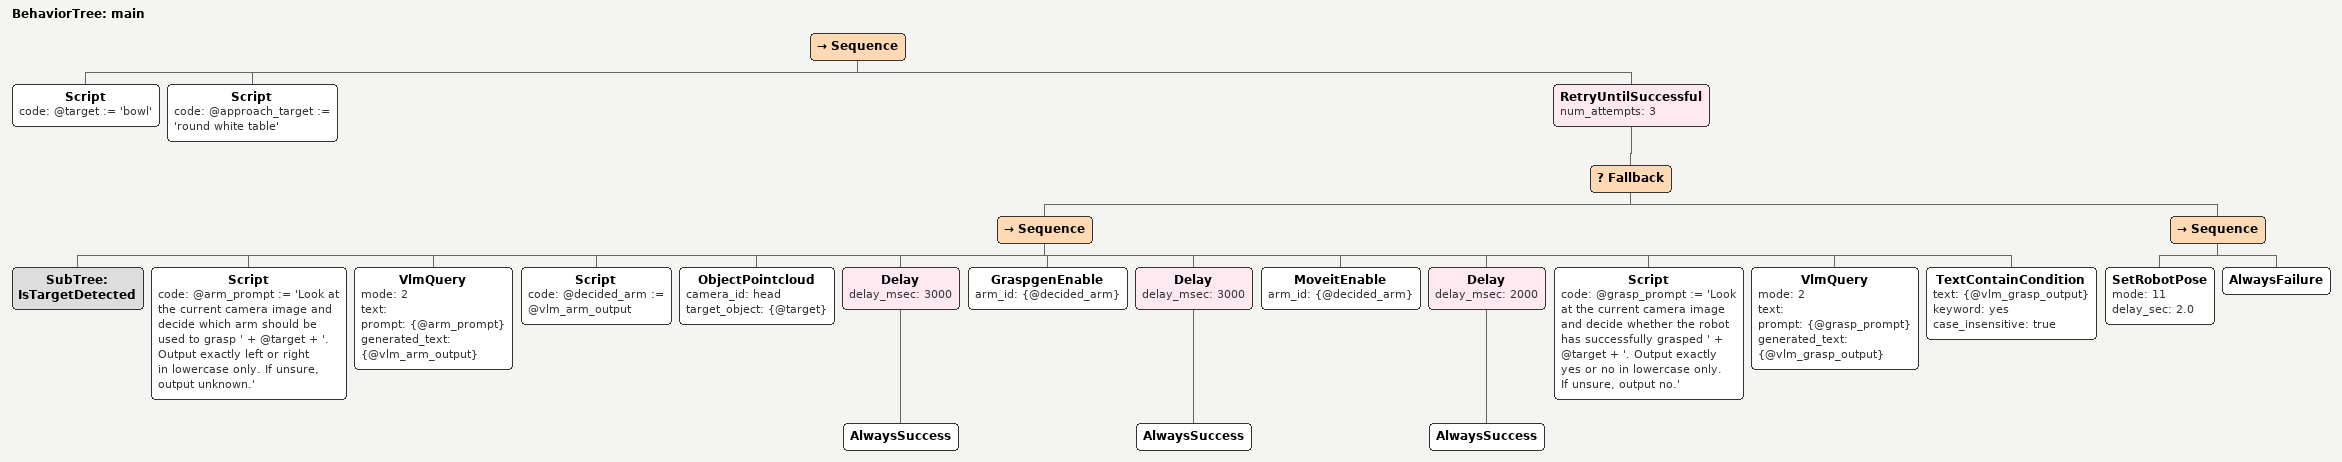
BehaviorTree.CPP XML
<?xml version="1.0" encoding="UTF-8"?>
<root BTCPP_format="4">
  <include path="../subtrees/ManipulateTarget.xml"/>
  <include path="../subtrees/NavigateToTarget.xml"/>
  <include path="../subtrees/IsTargetDetected.xml"/>
  <BehaviorTree ID="main">
    <Sequence>
      <Script code="@target := 'bowl'"/>
      <Script code="@approach_target := 'round white table'"/>

      <RetryUntilSuccessful num_attempts="3">
        <Fallback>
          <Sequence>

            <SubTree ID="IsTargetDetected"/>

            <Script code="@arm_prompt := 'Look at the current camera image and decide which arm should be used to grasp ' + @target + '. Output exactly left or right in lowercase only. If unsure, output unknown.'"/>
            <VlmQuery mode="2" text="" prompt="{@arm_prompt}" generated_text="{@vlm_arm_output}"/>
            <Script code="@decided_arm := @vlm_arm_output"/>

            <ObjectPointcloud camera_id="head" target_object="{@target}"/>

            <Delay delay_msec="3000">
              <AlwaysSuccess/>
            </Delay>

            <GraspgenEnable arm_id="{@decided_arm}"/>

            <Delay delay_msec="3000">
              <AlwaysSuccess/>
            </Delay>

            <MoveitEnable arm_id="{@decided_arm}"/>

            <Delay delay_msec="2000">
              <AlwaysSuccess/>
            </Delay>

            <Script code="@grasp_prompt := 'Look at the current camera image and decide whether the robot has successfully grasped ' + @target + '. Output exactly yes or no in lowercase only. If unsure, output no.'"/>
            <VlmQuery mode="2" text="" prompt="{@grasp_prompt}" generated_text="{@vlm_grasp_output}"/>
            <TextContainCondition text="{@vlm_grasp_output}" keyword="yes" case_insensitive="true"/>
          </Sequence>

          <Sequence>
            <SetRobotPose mode="11" delay_sec="2.0"/>
            <AlwaysFailure/>
          </Sequence>
        </Fallback>
      </RetryUntilSuccessful>

    </Sequence>
  </BehaviorTree>

</root>
